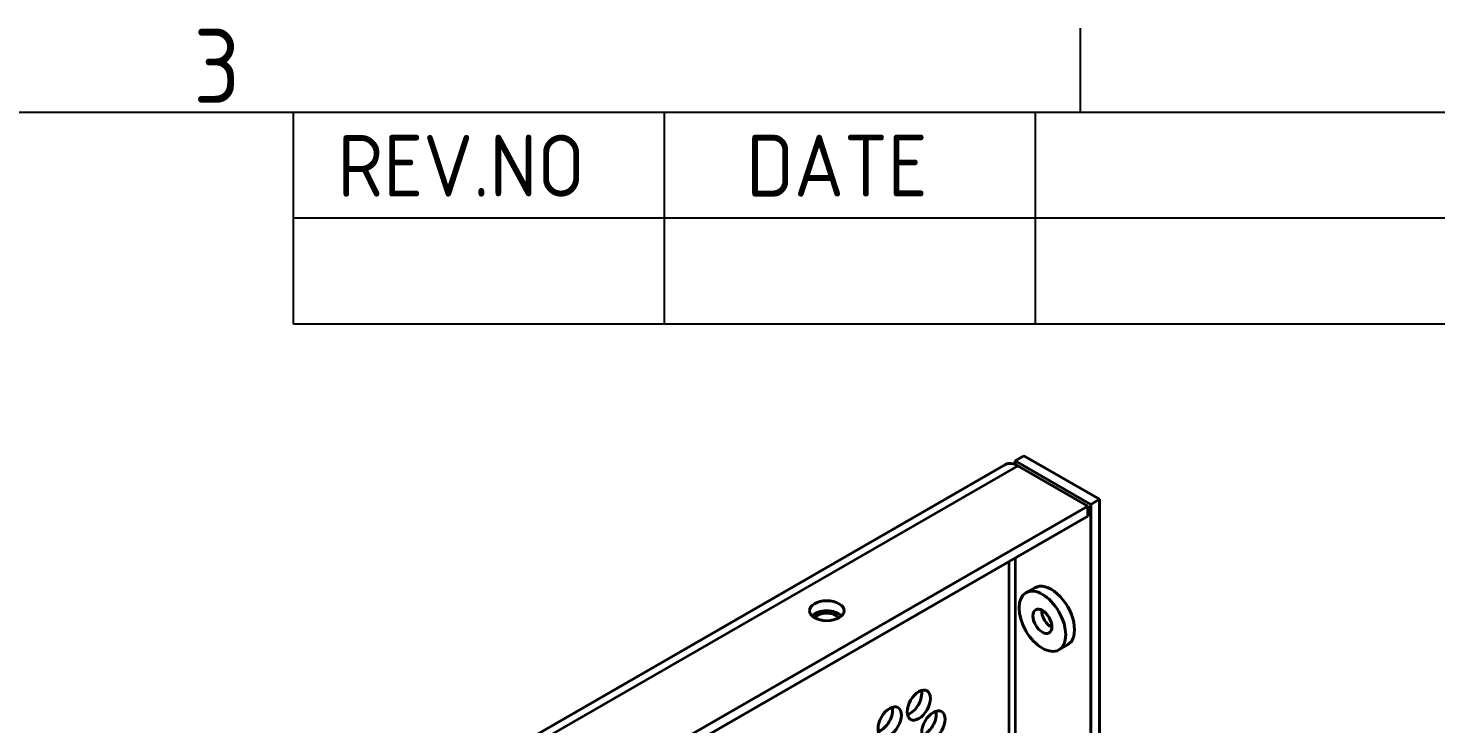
# Model space of a CAD drawing. Header units: millimetres. Extents: x 0 to 1682, y 0 to 1188.
# Drawn here: x 1316.6 to 1430.4, y 1098.5 to 1154.8 of the extents above; entities that cross this region are included whole.
import ezdxf

# ---------------------------------------------------------------- set-up
doc = ezdxf.new("R2010")
doc.units = ezdxf.units.MM
doc.header["$LTSCALE"] = 2
doc.layers.get('0').update_dxf_attribs({"color": 3, "lineweight": 25})
for name, color, linetype, lineweight in [('가시적인 것(ISO)', 3, 'Continuous', 40), ('가시적인 좁은 것(ISO)', 3, 'Continuous', 35), ('경계(ISO)', 7, 'Continuous', 25), ('기호(ISO)', 5, 'Continuous', 25)]:
    doc.layers.add(name, color=color, linetype=linetype, lineweight=lineweight)
doc.styles.add('ISO Proportiona M2B', font='isocp.shx')
doc.styles.add('문자 텍스트_M2B', font='isocp.shx')

# ---------------------------------------------------------------- blocks, each defined once
blk = doc.blocks.new('경계 Default Border')
at = {"layer": '경계(ISO)'}
blk.add_line((700.833, 574), (700.833, 577.4), dxfattribs=at)
at = {"layer": '경계(ISO)', "flags": 128}
blk.add_lwpolyline([(20, 20), (20, 574), (821, 574), (821, 20), (20, 20)], dxfattribs=at)
at = {"layer": '경계(ISO)', "color": 2, "insert": (664.96, 574.371), "char_height": 3, "attachment_point": 7, "style": '문자 텍스트_M2B'}
blk.add_mtext('3', dxfattribs=at)

msp = doc.modelspace()

# ---------------------------------------------------------------- linework, layer by layer
at = {"layer": '가시적인 것(ISO)'}
for p, q in [((1397.0769, 1120.2079), (1396.3698, 1119.8007)), ((1403.2052, 1116.6788), (1397.0769, 1120.2079)), ((1216.0023, 1016.0638), (1395.6074, 1119.4915)), ((1402.4981, 1116.2716), (1396.3698, 1119.8007)), ((1396.3698, 1119.8007), (1396.3698, 1119.5063)), ((1396.6055, 1119.3935), (1402.2624, 1116.1359)), ((1402.2624, 1116.1359), (1222.6572, 1012.7082)), ((1402.2624, 1115.3183), (1402.2624, 1116.1359)), ((1402.4981, 1116.2716), (1403.2052, 1116.6788)), ((1402.4981, 1038.6377), (1402.4981, 1116.2716)), ((1403.2052, 1039.0449), (1403.2052, 1116.6788)), ((1402.2624, 1115.3183), (1222.6572, 1011.8906)), ((1397.9618, 1109.5278), (1397.2547, 1109.1206)), ((1400.6233, 1104.9061), (1399.9162, 1104.4989))]:
    msp.add_line(p, q, dxfattribs=at)
for centre, major_axis, ratio, start_param, end_param in [((1396.6055, 1117.7584), (-0.9981, 1.7332), 0.57809312, 5.49972085, 6.28318531), ((1399.2925, 1107.217), (-1.3308, 2.3109), 0.57809312, 3.14159265, 6.28318531), ((1399.2925, 1107.217), (0.5393, -0.9365), 0.57809312, 3.85321467, 5.57156329), ((1381.1434, 1106.8487), (-1.4, 0), 0.5758617, 3.67333212, 5.75144584), ((1381.1434, 1106.8487), (1.0807, 0), 0.5758617, 0.41009415, 2.7314985), ((1387.8845, 1100.4395), (0.6654, 1.1554), 0.57809312, 3.69937686, 5.7254011), ((1385.5275, 1099.0822), (0.6654, 1.1554), 0.57809312, 3.69937686, 5.7254011), ((1389.063, 1098.7582), (0.6654, 1.1554), 0.57809312, 3.69937686, 5.7254011)]:
    msp.add_ellipse(centre, major_axis=major_axis, ratio=ratio, start_param=start_param, end_param=end_param, dxfattribs=at)
for centre, major_axis, ratio in [((1398.5854, 1106.8098), (-1.3308, 2.3109), 0.57809312), ((1381.1434, 1107.6662), (-1.4, 0), 0.5758617), ((1398.5854, 1106.8098), (-0.5393, 0.9365), 0.57809312), ((1388.5916, 1100.0323), (-0.6654, -1.1554), 0.57809312), ((1386.2346, 1098.675), (-0.6654, -1.1554), 0.57809312), ((1389.7701, 1098.351), (-0.6654, -1.1554), 0.57809312)]:
    msp.add_ellipse(centre, major_axis=major_axis, ratio=ratio, dxfattribs=at)
at = {"layer": '가시적인 좁은 것(ISO)'}
for p, q in [((1396.6055, 1119.3935), (1217.0004, 1015.9658)), ((1395.8984, 1035.0483), (1395.8984, 1111.6536)), ((1396.3698, 1111.9251), (1396.3698, 1035.0813))]:
    msp.add_line(p, q, dxfattribs=at)
at = {"layer": '기호(ISO)'}
for p, q in [((1338, 1148), (1642, 1148)), ((1338, 1148), (1338, 1139.44)), ((1368, 1148), (1368, 1139.44)), ((1398, 1148), (1398, 1139.44)), ((1338, 1139.44), (1642, 1139.44)), ((1338, 1139.44), (1338, 1130.88)), ((1368, 1139.44), (1368, 1130.88)), ((1398, 1139.44), (1398, 1130.88)), ((1338, 1130.88), (1642, 1130.88))]:
    msp.add_line(p, q, dxfattribs=at)

# ---------------------------------------------------------------- block references
at = {"xscale": 2, "yscale": 2, "zscale": 2}
msp.add_blockref('경계 Default Border', (0, 0), dxfattribs=at)

# ---------------------------------------------------------------- texts
at = {"layer": '기호(ISO)', "color": 2, "char_height": 5, "attachment_point": 7, "style": 'ISO Proportiona M2B'}
for s, insert in [('REV.NO', (1341.5742, 1141.1664)), ('DATE', (1374.6284, 1141.1664))]:
    msp.add_mtext(s, dxfattribs=dict(at, insert=insert))

doc.saveas('drawing.dxf')
